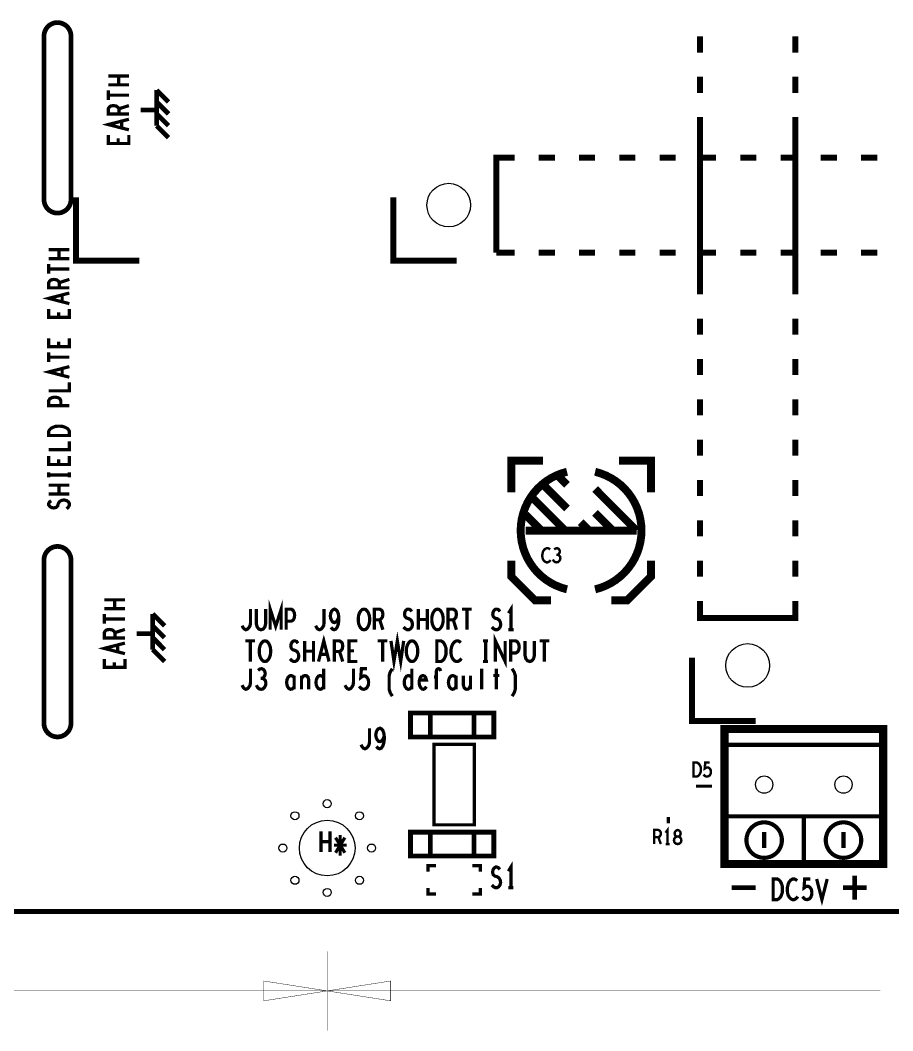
# Model space of a CAD drawing. Extents: x -18 to 278, y -8 to 113.
# Drawn here: x 87.7 to 142.6, y -7.5 to 56.2 of the extents above; entities that cross this region are included whole.
import ezdxf

# ---------------------------------------------------------------- set-up
doc = ezdxf.new("R2010")
doc.units = 0
doc.layers.get('0').update_dxf_attribs({"linetype": 'CONTINUOUS'})
for name, color, linetype in [('BOARD_ART', 7, 'CONTINUOUS'), ('DIMENSION_ART', 2, 'CONTINUOUS'), ('SILK_TOP_ART', 10, 'CONTINUOUS'), ('STATIONPIPRO-1-2_DRL', 12, 'CONTINUOUS')]:
    doc.layers.add(name, color=color, linetype=linetype)

# ---------------------------------------------------------------- blocks, each defined once
blk = doc.blocks.new('ROUND_64')
blk.add_circle((0, 0), 0.254)
blk = doc.blocks.new('ROUND_81')
blk.add_circle((0, 0), 0.546)
blk = doc.blocks.new('ROUND_82')
blk.add_circle((0, 0), 1.753)
blk = doc.blocks.new('ROUND_7')
blk.add_circle((0, 0), 1.375)

msp = doc.modelspace()

# ---------------------------------------------------------------- linework, layer by layer
at = {"layer": 'BOARD_ART', "const_width": 0.3}
for points in [[(90, 56, 0.4142136), (89.15, 55.15)], [(90.85, 55.15, 0.4142136), (90, 56)], [(89.15, 44.85, 0.4142136), (90, 44)], [(90, 44, 0.4142136), (90.85, 44.85)], [(90, 23, 0.4142136), (89.15, 22.15)], [(90.85, 22.15, 0.4142136), (90, 23)], [(89.15, 11.85, 0.4142136), (90, 11)], [(90, 11, 0.4142136), (90.85, 11.85)]]:
    msp.add_lwpolyline(points, format="xyb", dxfattribs=at)
for points in [[(89.15, 55.15), (89.15, 44.85)], [(90.85, 44.85), (90.85, 55.15)], [(89.15, 22.15), (89.15, 11.85)], [(90.85, 11.85), (90.85, 22.15)], [(3, 0), (184, 0)]]:
    msp.add_lwpolyline(points, dxfattribs=at)
at = {"layer": 'DIMENSION_ART', "const_width": 0.0254}
for points in [[(107, -2.5), (107, -7.5)], [(107, -2.5), (107, -7.5)], [(103, -5.625), (107, -5), (103, -4.375), (103, -5.625)], [(111, -4.375), (107, -5), (111, -5.625), (111, -4.375)], [(67.1371, -5), (107, -5)], [(141.8629, -5), (107, -5)]]:
    msp.add_lwpolyline(points, dxfattribs=at)
at = {"layer": 'SILK_TOP_ART'}
for points, const_width in [([(130.5, 54.1114), (130.5, 55.1286)], 0.38), ([(136.5, 55.1286), (136.5, 54.1114)], 0.38), ([(93.2, 52.638), (94.5, 52.638)], 0.2032), ([(93.85, 52.638), (93.85, 52.078)], 0.2032), ([(130.5, 51.5714), (130.5, 52.5886)], 0.38), ([(136.5, 52.5886), (136.5, 51.5714)], 0.38), ([(94.5, 52.078), (93.2, 52.078)], 0.2032), ([(93.2, 51.1243), (93.2, 51.7377)], 0.2032), ([(96.25, 49.5), (96.25, 51.75)], 0.3), ([(96.25, 51.75), (97, 51)], 0.3), ([(93.2, 51.431), (94.5, 51.431)], 0.2032), ([(96.25, 51), (97, 50.25)], 0.3), ([(94.5, 50.2373), (93.2, 50.2373), (93.2, 50.5707), (93.265, 50.6773), (93.3517, 50.744), (93.525, 50.7707), (93.6983, 50.744), (93.8067, 50.664), (93.8717, 50.5707), (93.8717, 50.2373)], 0.2032), ([(93.8717, 50.5707), (94.5, 50.7707)], 0.2032), ([(96.25, 50.5), (95.25, 50.5)], 0.3), ([(96.25, 50.25), (97, 49.5)], 0.3), ([(94.5, 49.2437), (93.2, 49.577), (94.5, 49.9103)], 0.2032), ([(94.045, 49.7903), (94.045, 49.3637)], 0.2032), ([(130.5, 38.8714), (130.5, 50.0486)], 0.38), ([(136.5, 50.0486), (136.5, 38.8714)], 0.38), ([(96.25, 49.5), (97, 48.75)], 0.3), ([(94.5, 48.9167), (94.5, 48.3833), (93.2, 48.3833), (93.2, 48.9167)], 0.2032), ([(93.8283, 48.7033), (93.8283, 48.3833)], 0.2032), ([(117.66, 41.5), (117.66, 47.5), (118.8086, 47.5)], 0.38), ([(120.3314, 47.5), (121.3486, 47.5)], 0.38), ([(122.8714, 47.5), (123.8886, 47.5)], 0.38), ([(125.4114, 47.5), (126.4286, 47.5)], 0.38), ([(127.9514, 47.5), (128.9686, 47.5)], 0.38), ([(130.4914, 47.5), (131.5086, 47.5)], 0.38), ([(133.0314, 47.5), (134.0486, 47.5)], 0.38), ([(135.5714, 47.5), (136.5886, 47.5)], 0.38), ([(138.1114, 47.5), (139.1286, 47.5)], 0.38), ([(140.6514, 47.5), (141.6686, 47.5)], 0.38), ([(91.16, 45), (91.16, 41), (95.16, 41)], 0.38), ([(111.16, 45), (111.16, 41), (115.16, 41)], 0.38), ([(89.45, 41.689), (90.75, 41.689)], 0.2032), ([(90.1, 41.689), (90.1, 41.129)], 0.2032), ([(118.8086, 41.5), (117.66, 41.5)], 0.38), ([(121.3486, 41.5), (120.3314, 41.5)], 0.38), ([(123.8886, 41.5), (122.8714, 41.5)], 0.38), ([(126.4286, 41.5), (125.4114, 41.5)], 0.38), ([(128.9686, 41.5), (127.9514, 41.5)], 0.38), ([(131.5086, 41.5), (130.4914, 41.5)], 0.38), ([(134.0486, 41.5), (133.0314, 41.5)], 0.38), ([(136.5886, 41.5), (135.5714, 41.5)], 0.38), ([(139.1286, 41.5), (138.1114, 41.5)], 0.38), ([(141.6686, 41.5), (140.6514, 41.5)], 0.38), ([(90.75, 41.129), (89.45, 41.129)], 0.2032), ([(89.45, 40.1753), (89.45, 40.7887)], 0.2032), ([(89.45, 40.482), (90.75, 40.482)], 0.2032), ([(90.75, 39.2883), (89.45, 39.2883), (89.45, 39.6217), (89.515, 39.7283), (89.6017, 39.795), (89.775, 39.8217), (89.9483, 39.795), (90.0567, 39.715), (90.1217, 39.6217), (90.1217, 39.2883)], 0.2032), ([(90.1217, 39.6217), (90.75, 39.8217)], 0.2032), ([(90.75, 38.2947), (89.45, 38.628), (90.75, 38.9613)], 0.2032), ([(90.295, 38.8413), (90.295, 38.4147)], 0.2032), ([(90.75, 37.9677), (90.75, 37.4343), (89.45, 37.4343), (89.45, 37.9677)], 0.2032), ([(90.0783, 37.7543), (90.0783, 37.4343)], 0.2032), ([(130.5, 36.3314), (130.5, 37.3486)], 0.38), ([(136.5, 37.3486), (136.5, 36.3314)], 0.38), ([(90.75, 36.1137), (90.75, 35.5803), (89.45, 35.5803), (89.45, 36.1137)], 0.2032), ([(90.0783, 35.9003), (90.0783, 35.5803)], 0.2032), ([(89.45, 34.6133), (89.45, 35.2267)], 0.2032), ([(89.45, 34.92), (90.75, 34.92)], 0.2032), ([(90.75, 33.6597), (89.45, 33.993), (90.75, 34.3263)], 0.2032), ([(130.5, 33.7914), (130.5, 34.8086)], 0.38), ([(136.5, 34.8086), (136.5, 33.7914)], 0.38), ([(90.295, 34.2063), (90.295, 33.7797)], 0.2032), ([(89.45, 32.7993), (90.75, 32.7993), (90.75, 33.3327)], 0.2032), ([(90.75, 31.8723), (89.45, 31.8723), (89.45, 32.1923), (89.515, 32.299), (89.6667, 32.379), (89.84, 32.4057), (90.0133, 32.379), (90.1433, 32.3123), (90.2084, 32.1923), (90.2084, 31.8723)], 0.2032), ([(130.5, 31.2514), (130.5, 32.2686)], 0.38), ([(136.5, 32.2686), (136.5, 31.2514)], 0.38), ([(90.75, 29.9917), (89.45, 29.9917), (89.45, 30.2583), (89.515, 30.365), (89.6017, 30.445), (89.7316, 30.5117), (89.8834, 30.565), (90.1, 30.5783), (90.3167, 30.565), (90.4684, 30.5117), (90.5984, 30.445), (90.685, 30.365), (90.75, 30.2583), (90.75, 29.9917)], 0.2032), ([(89.45, 29.0913), (90.75, 29.0913), (90.75, 29.6247)], 0.2032), ([(130.5, 28.7114), (130.5, 29.7286)], 0.38), ([(136.5, 29.7286), (136.5, 28.7114)], 0.38), ([(90.75, 28.6977), (90.75, 28.1643), (89.45, 28.1643), (89.45, 28.6977)], 0.2032), ([(118.6, 26.4), (118.6, 28.4), (120.6, 28.4)], 0.5), ([(127.4, 26.4), (127.4, 28.4), (125.4, 28.4)], 0.5), ([(90.0783, 28.4843), (90.0783, 28.1643)], 0.2032), ([(89.45, 27.344), (89.45, 27.664)], 0.2032), ([(89.45, 27.504), (90.75, 27.504)], 0.2032), ([(90.75, 27.344), (90.75, 27.664)], 0.2032), ([(122.1151, 26.8849), (121.6, 27.4)], 0.5), ([(130.5, 26.1714), (130.5, 27.1886)], 0.38), ([(136.5, 27.1886), (136.5, 26.1714)], 0.38), ([(89.45, 26.857), (90.75, 26.857)], 0.2032), ([(90.1, 26.857), (90.1, 26.297)], 0.2032), ([(122.1151, 25.3849), (120.7, 26.8)], 0.5), ([(126.5, 24), (123.8849, 26.6151)], 0.5), ([(90.75, 26.297), (89.45, 26.297)], 0.2032), ([(122, 24), (120, 26)], 0.5), ([(90.5767, 25.37), (90.685, 25.4767), (90.75, 25.5967), (90.75, 25.7033), (90.685, 25.81), (90.5767, 25.89), (90.425, 25.93), (90.2734, 25.9033), (90.1433, 25.8367), (90.0567, 25.7167), (90.0133, 25.5567), (89.9267, 25.4633), (89.775, 25.4233), (89.6233, 25.45), (89.515, 25.5167), (89.45, 25.61), (89.45, 25.7033), (89.4933, 25.7967), (89.6017, 25.8767)], 0.2032), ([(120.5, 24), (119.5, 25)], 0.5), ([(125, 24), (123.8849, 25.1151)], 0.5), ([(130.5, 23.6314), (130.5, 24.6486)], 0.38), ([(136.5, 24.6486), (136.5, 23.6314)], 0.38), ([(119.5, 24), (126.5, 24)], 0.5), ([(123.5, 24), (122.9724, 24.5276)], 0.5), ([(121.0503, 22.8149), (120.9868, 22.8594), (120.9128, 22.889), (120.8281, 22.889), (120.7328, 22.8445), (120.6588, 22.7705), (120.6058, 22.6816), (120.5635, 22.5334), (120.5529, 22.4), (120.5741, 22.2667), (120.6058, 22.1778), (120.6693, 22.0889), (120.7434, 22.0296), (120.8175, 22), (120.8916, 22), (120.9657, 22.0296), (121.0292, 22.0741), (121.0821, 22.1333)], 0.1524), ([(121.5266, 22.4741), (121.5901, 22.5186), (121.643, 22.5926), (121.6642, 22.6816), (121.643, 22.7705), (121.5901, 22.8445), (121.4948, 22.889), (121.3996, 22.8742), (121.3043, 22.8149)], 0.1524), ([(118.6, 22.1), (118.6, 21.1), (120.1, 19.6), (121.1, 19.6)], 0.5), ([(121.2197, 22.1778), (121.2832, 22.0741), (121.3678, 22.0148), (121.4631, 22), (121.5478, 22.0148), (121.6324, 22.0889), (121.6853, 22.1778), (121.6959, 22.2667), (121.6748, 22.3704), (121.6007, 22.4445), (121.5266, 22.4741), (121.4313, 22.4741)], 0.1524), ([(127.4, 22.1), (127.4, 21.1), (125.9, 19.6), (124.9, 19.6)], 0.5), ([(130.5, 21.0914), (130.5, 22.1086)], 0.38), ([(136.5, 22.1086), (136.5, 21.0914)], 0.38), ([(92.95, 19.638), (94.25, 19.638)], 0.2032), ([(93.6, 19.638), (93.6, 19.078)], 0.2032), ([(136.5, 19.5686), (136.5, 18.5), (130.5, 18.5), (130.5, 19.5686)], 0.38), ([(94.25, 19.078), (92.95, 19.078)], 0.2032), ([(101.6333, 18.01), (101.7, 17.88), (101.78, 17.7933), (101.8733, 17.75), (101.98, 17.7933), (102.06, 17.88), (102.14, 18.01), (102.1667, 18.1833), (102.1667, 19.05)], 0.2032), ([(102.5337, 19.05), (102.5337, 18.1183), (102.587, 17.9233), (102.6937, 17.7933), (102.827, 17.75), (102.9603, 17.7933), (103.067, 17.9233), (103.1203, 18.1183), (103.1203, 19.05)], 0.2032), ([(103.4073, 17.75), (103.4073, 19.05), (103.754, 17.9667), (104.1007, 19.05), (104.1007, 17.75)], 0.2032), ([(104.4143, 17.75), (104.4143, 19.05), (104.7343, 19.05), (104.841, 18.985), (104.921, 18.8333), (104.9477, 18.66), (104.921, 18.4867), (104.8543, 18.3567), (104.7343, 18.2916), (104.4143, 18.2916)], 0.2032), ([(106.2683, 18.01), (106.335, 17.88), (106.415, 17.7933), (106.5083, 17.75), (106.615, 17.7933), (106.695, 17.88), (106.775, 18.01), (106.8017, 18.1833), (106.8017, 19.05)], 0.2032), ([(107.2353, 17.9016), (107.3287, 17.7933), (107.4353, 17.75), (107.542, 17.7933), (107.6353, 17.9233), (107.702, 18.1183), (107.7287, 18.3133), (107.7287, 18.5517), (107.702, 18.7467), (107.6353, 18.92), (107.5553, 19.0067), (107.462, 19.05), (107.3553, 19.0067), (107.2753, 18.92), (107.222, 18.79), (107.1953, 18.6166), (107.222, 18.465), (107.2887, 18.3133), (107.3687, 18.2266), (107.462, 18.205), (107.5687, 18.2483), (107.6487, 18.3567), (107.7287, 18.5517)], 0.2032), ([(109.316, 17.75), (109.2093, 17.7717), (109.116, 17.8583), (109.036, 17.9883), (108.9827, 18.14), (108.956, 18.3133), (108.956, 18.4867), (108.9827, 18.66), (109.036, 18.8117), (109.116, 18.9417), (109.2093, 19.0283), (109.316, 19.05), (109.4227, 19.0283), (109.516, 18.9417), (109.596, 18.8117), (109.6493, 18.66), (109.676, 18.4867), (109.676, 18.3133), (109.6493, 18.14), (109.596, 17.9883), (109.516, 17.8583), (109.4227, 17.7717), (109.316, 17.75)], 0.2032), ([(109.9763, 17.75), (109.9763, 19.05), (110.3097, 19.05), (110.4163, 18.985), (110.483, 18.8983), (110.5097, 18.725), (110.483, 18.5517), (110.403, 18.4433), (110.3097, 18.3783), (109.9763, 18.3783)], 0.2032), ([(111.817, 17.9233), (111.9237, 17.815), (112.0437, 17.75), (112.1503, 17.75), (112.257, 17.815), (112.337, 17.9233), (112.377, 18.075), (112.3503, 18.2266), (112.2837, 18.3567), (112.1637, 18.4433), (112.0037, 18.4867), (111.9103, 18.5733), (111.8703, 18.725), (111.897, 18.8767), (111.9637, 18.985), (112.057, 19.05), (112.1503, 19.05), (112.2437, 19.0067), (112.3237, 18.8983)], 0.2032), ([(112.744, 17.75), (112.744, 19.05)], 0.2032), ([(113.304, 19.05), (113.304, 17.75)], 0.2032), ([(113.951, 17.75), (113.8443, 17.7717), (113.751, 17.8583), (113.671, 17.9883), (113.6177, 18.14), (113.591, 18.3133), (113.591, 18.4867), (113.6177, 18.66), (113.671, 18.8117), (113.751, 18.9417), (113.8443, 19.0283), (113.951, 19.05), (114.0577, 19.0283), (114.151, 18.9417), (114.231, 18.8117), (114.2843, 18.66), (114.311, 18.4867), (114.311, 18.3133), (114.2843, 18.14), (114.231, 17.9883), (114.151, 17.8583), (114.0577, 17.7717), (113.951, 17.75)], 0.2032), ([(114.6113, 17.75), (114.6113, 19.05), (114.9447, 19.05), (115.0513, 18.985), (115.118, 18.8983), (115.1447, 18.725), (115.118, 18.5517), (115.038, 18.4433), (114.9447, 18.3783), (114.6113, 18.3783)], 0.2032), ([(115.4983, 19.05), (116.1117, 19.05)], 0.2032), ([(115.805, 19.05), (115.805, 17.75)], 0.2032), ([(117.379, 17.9233), (117.4857, 17.815), (117.6057, 17.75), (117.7123, 17.75), (117.819, 17.815), (117.899, 17.9233), (117.939, 18.075), (117.9123, 18.2266), (117.8457, 18.3567), (117.7257, 18.4433), (117.5657, 18.4867), (117.4723, 18.5733), (117.4323, 18.725), (117.459, 18.8767), (117.5257, 18.985), (117.619, 19.05), (117.7123, 19.05), (117.8057, 19.0067), (117.8857, 18.8983)], 0.2032), ([(118.586, 17.75), (118.586, 19.05), (118.426, 18.79)], 0.2032), ([(92.95, 18.1243), (92.95, 18.7377)], 0.2032), ([(92.95, 18.431), (94.25, 18.431)], 0.2032), ([(96, 16.5), (96, 18.75)], 0.3), ([(96, 18.75), (96.75, 18)], 0.3), ([(110.3097, 18.3783), (110.5097, 17.75)], 0.2032), ([(113.304, 18.4), (112.744, 18.4)], 0.2032), ([(114.9447, 18.3783), (115.1447, 17.75)], 0.2032), ([(94.25, 17.2373), (92.95, 17.2373), (92.95, 17.5707), (93.015, 17.6773), (93.1017, 17.744), (93.275, 17.7707), (93.4483, 17.744), (93.5567, 17.664), (93.6217, 17.5707), (93.6217, 17.2373)], 0.2032), ([(93.6217, 17.5707), (94.25, 17.7707)], 0.2032), ([(96, 18), (96.75, 17.25)], 0.3), ([(118.426, 17.75), (118.746, 17.75)], 0.2032), ([(96, 17.5), (95, 17.5)], 0.3), ([(96, 17.25), (96.75, 16.5)], 0.3), ([(106.4517, 15.75), (106.785, 17.05), (107.1183, 15.75)], 0.2032), ([(111.02, 17.05), (111.2067, 15.75), (111.42, 17.05), (111.6333, 15.75), (111.82, 17.05)], 0.2032), ([(117.6023, 15.75), (117.6023, 17.05), (118.2157, 15.75), (118.2157, 17.05)], 0.2032), ([(94.25, 16.2437), (92.95, 16.577), (94.25, 16.9103)], 0.2032), ([(93.795, 16.7903), (93.795, 16.3637)], 0.2032), ([(96, 16.5), (96.75, 15.75)], 0.3), ([(101.8433, 17.05), (102.4567, 17.05)], 0.2032), ([(102.15, 17.05), (102.15, 15.75)], 0.2032), ([(103.077, 15.75), (102.9703, 15.7717), (102.877, 15.8583), (102.797, 15.9883), (102.7437, 16.14), (102.717, 16.3133), (102.717, 16.4867), (102.7437, 16.66), (102.797, 16.8117), (102.877, 16.9417), (102.9703, 17.0283), (103.077, 17.05), (103.1837, 17.0283), (103.277, 16.9417), (103.357, 16.8117), (103.4103, 16.66), (103.437, 16.4867), (103.437, 16.3133), (103.4103, 16.14), (103.357, 15.9883), (103.277, 15.8583), (103.1837, 15.7717), (103.077, 15.75)], 0.2032), ([(104.651, 15.9233), (104.7577, 15.815), (104.8777, 15.75), (104.9843, 15.75), (105.091, 15.815), (105.171, 15.9233), (105.211, 16.075), (105.1843, 16.2266), (105.1177, 16.3567), (104.9977, 16.4433), (104.8377, 16.4867), (104.7443, 16.5733), (104.7043, 16.725), (104.731, 16.8767), (104.7977, 16.985), (104.891, 17.05), (104.9843, 17.05), (105.0777, 17.0067), (105.1577, 16.8983)], 0.2032), ([(105.578, 15.75), (105.578, 17.05)], 0.2032), ([(106.138, 17.05), (106.138, 15.75)], 0.2032), ([(107.4453, 15.75), (107.4453, 17.05), (107.7787, 17.05), (107.8853, 16.985), (107.952, 16.8983), (107.9787, 16.725), (107.952, 16.5517), (107.872, 16.4433), (107.7787, 16.3783), (107.4453, 16.3783)], 0.2032), ([(108.9057, 15.75), (108.3723, 15.75), (108.3723, 17.05), (108.9057, 17.05)], 0.2032), ([(110.1863, 17.05), (110.7997, 17.05)], 0.2032), ([(110.493, 17.05), (110.493, 15.75)], 0.2032), ([(112.347, 15.75), (112.2403, 15.7717), (112.147, 15.8583), (112.067, 15.9883), (112.0137, 16.14), (111.987, 16.3133), (111.987, 16.4867), (112.0137, 16.66), (112.067, 16.8117), (112.147, 16.9417), (112.2403, 17.0283), (112.347, 17.05), (112.4537, 17.0283), (112.547, 16.9417), (112.627, 16.8117), (112.6803, 16.66), (112.707, 16.4867), (112.707, 16.3133), (112.6803, 16.14), (112.627, 15.9883), (112.547, 15.8583), (112.4537, 15.7717), (112.347, 15.75)], 0.2032), ([(113.9077, 15.75), (113.9077, 17.05), (114.1743, 17.05), (114.281, 16.985), (114.361, 16.8983), (114.4277, 16.7684), (114.481, 16.6166), (114.4943, 16.4), (114.481, 16.1833), (114.4277, 16.0316), (114.361, 15.9016), (114.281, 15.815), (114.1743, 15.75), (113.9077, 15.75)], 0.2032), ([(115.4213, 16.9417), (115.3413, 17.0067), (115.248, 17.05), (115.1413, 17.05), (115.0213, 16.985), (114.928, 16.8767), (114.8613, 16.7467), (114.808, 16.53), (114.7947, 16.335), (114.8213, 16.14), (114.8613, 16.01), (114.9413, 15.88), (115.0347, 15.7933), (115.128, 15.75), (115.2213, 15.75), (115.3147, 15.7933), (115.3947, 15.8583), (115.4613, 15.945)], 0.2032), ([(116.822, 17.05), (117.142, 17.05)], 0.2032), ([(116.982, 17.05), (116.982, 15.75)], 0.2032), ([(118.5693, 15.75), (118.5693, 17.05), (118.8893, 17.05), (118.996, 16.985), (119.076, 16.8333), (119.1027, 16.66), (119.076, 16.4867), (119.0093, 16.3567), (118.8893, 16.2916), (118.5693, 16.2916)], 0.2032), ([(119.4697, 17.05), (119.4697, 16.1183), (119.523, 15.9233), (119.6297, 15.7933), (119.763, 15.75), (119.8963, 15.7933), (120.003, 15.9233), (120.0563, 16.1183), (120.0563, 17.05)], 0.2032), ([(120.3833, 17.05), (120.9967, 17.05)], 0.2032), ([(120.69, 17.05), (120.69, 15.75)], 0.2032), ([(94.25, 15.9167), (94.25, 15.3833), (92.95, 15.3833), (92.95, 15.9167)], 0.2032), ([(106.138, 16.4), (105.578, 16.4)], 0.2032), ([(106.9983, 16.205), (106.5717, 16.205)], 0.2032), ([(107.7787, 16.3783), (107.9787, 15.75)], 0.2032), ([(108.6923, 16.4217), (108.3723, 16.4217)], 0.2032), ([(130, 16), (130, 12), (134, 12)], 0.38), ([(93.5783, 15.7033), (93.5783, 15.3833)], 0.2032), ([(101.6333, 14.26), (101.7, 14.13), (101.78, 14.0433), (101.8733, 14), (101.98, 14.0433), (102.06, 14.13), (102.14, 14.26), (102.1667, 14.4333), (102.1667, 15.3)], 0.2032), ([(102.9203, 14.6933), (103.0003, 14.7583), (103.067, 14.8666), (103.0937, 14.9967), (103.067, 15.1267), (103.0003, 15.235), (102.8803, 15.3), (102.7603, 15.2783), (102.6403, 15.1917)], 0.2032), ([(106.775, 15.3), (106.775, 14)], 0.2032), ([(108.1223, 14.26), (108.189, 14.13), (108.269, 14.0433), (108.3623, 14), (108.469, 14.0433), (108.549, 14.13), (108.629, 14.26), (108.6557, 14.4333), (108.6557, 15.3)], 0.2032), ([(109.0227, 14.195), (109.1027, 14.0866), (109.196, 14.0217), (109.316, 14), (109.436, 14.0433), (109.5293, 14.13), (109.596, 14.2816), (109.6093, 14.455), (109.5827, 14.6283), (109.516, 14.7367), (109.4227, 14.8233), (109.3293, 14.845), (109.236, 14.8233), (109.116, 14.7367), (109.156, 15.3), (109.516, 15.3)], 0.2032), ([(111.1033, 13.5667), (110.97, 13.7833), (110.9033, 14), (110.9033, 14.8666), (110.97, 15.0833), (111.1033, 15.3)], 0.2032), ([(112.337, 15.3), (112.337, 14)], 0.2032), ([(113.871, 14), (113.871, 15.105), (113.8977, 15.2133), (113.951, 15.2783), (114.031, 15.3), (114.111, 15.2567), (114.151, 15.1483)], 0.2032), ([(116.732, 14), (116.732, 15.3)], 0.2032), ([(116.822, 15.75), (117.142, 15.75)], 0.2032), ([(117.659, 15.3), (117.659, 14)], 0.2032), ([(118.6527, 13.5667), (118.786, 13.7833), (118.8527, 14), (118.8527, 14.8666), (118.786, 15.0833), (118.6527, 15.3)], 0.2032), ([(102.5337, 14.26), (102.6137, 14.1083), (102.7203, 14.0217), (102.8403, 14), (102.947, 14.0217), (103.0537, 14.13), (103.1203, 14.26), (103.1337, 14.39), (103.107, 14.5416), (103.0137, 14.65), (102.9203, 14.6933), (102.8003, 14.6933)], 0.2032), ([(104.921, 14.715), (104.8677, 14.8017), (104.7877, 14.845), (104.6943, 14.8666), (104.601, 14.8233), (104.521, 14.7367), (104.4677, 14.6067), (104.441, 14.4333), (104.4677, 14.26), (104.521, 14.13), (104.601, 14.0433), (104.6943, 14), (104.7877, 14.0217), (104.8677, 14.0866), (104.921, 14.1733)], 0.2032), ([(104.921, 14), (104.921, 14.8666)], 0.2032), ([(105.3813, 14.65), (105.4347, 14.7583), (105.5147, 14.845), (105.6213, 14.8666), (105.7147, 14.845), (105.7947, 14.7583), (105.8347, 14.6067), (105.8347, 14)], 0.2032), ([(105.3813, 14), (105.3813, 14.8666)], 0.2032), ([(106.775, 14.195), (106.7217, 14.0866), (106.6417, 14.0217), (106.5483, 14), (106.4417, 14.0433), (106.3617, 14.1516), (106.3083, 14.2816), (106.295, 14.4333), (106.3083, 14.585), (106.3617, 14.715), (106.4417, 14.8233), (106.5483, 14.8666), (106.6417, 14.845), (106.7083, 14.8017), (106.775, 14.715)], 0.2032), ([(112.337, 14.195), (112.2837, 14.0866), (112.2037, 14.0217), (112.1103, 14), (112.0037, 14.0433), (111.9237, 14.1516), (111.8703, 14.2816), (111.857, 14.4333), (111.8703, 14.585), (111.9237, 14.715), (112.0037, 14.8233), (112.1103, 14.8666), (112.2037, 14.845), (112.2703, 14.8017), (112.337, 14.715)], 0.2032), ([(112.824, 14.585), (113.2507, 14.585), (113.2107, 14.7367), (113.144, 14.8233), (113.0507, 14.8666), (112.9573, 14.845), (112.8773, 14.78), (112.824, 14.6283), (112.7973, 14.4983), (112.7973, 14.3683), (112.824, 14.2383), (112.8907, 14.1083), (112.9707, 14.0217), (113.064, 14), (113.1573, 14.0433), (113.2507, 14.1733)], 0.2032), ([(113.991, 14.78), (113.7243, 14.78)], 0.2032), ([(115.118, 14.715), (115.0647, 14.8017), (114.9847, 14.845), (114.8913, 14.8666), (114.798, 14.8233), (114.718, 14.7367), (114.6647, 14.6067), (114.638, 14.4333), (114.6647, 14.26), (114.718, 14.13), (114.798, 14.0433), (114.8913, 14), (114.9847, 14.0217), (115.0647, 14.0866), (115.118, 14.1733)], 0.2032), ([(115.118, 14), (115.118, 14.8666)], 0.2032), ([(115.5783, 14.8666), (115.5783, 14.26), (115.6317, 14.1083), (115.7117, 14.0217), (115.805, 14), (115.8983, 14.0217), (115.9783, 14.1083), (116.0317, 14.26)], 0.2032), ([(116.0317, 14), (116.0317, 14.8666)], 0.2032), ([(117.4723, 14.8666), (117.8457, 14.8666)], 0.2032), ([(112.25, 12.5), (117.5, 12.5), (117.5, 11), (112.25, 11), (112.25, 12.5), (113.5, 12.5), (113.5, 11), (116.25, 11), (116.25, 12.5)], 0.3), ([(109.1333, 10.51), (109.2, 10.38), (109.28, 10.2933), (109.3733, 10.25), (109.48, 10.2933), (109.56, 10.38), (109.64, 10.51), (109.6667, 10.6833), (109.6667, 11.55)], 0.2032), ([(110.1003, 10.4016), (110.1937, 10.2933), (110.3003, 10.25), (110.407, 10.2933), (110.5003, 10.4233), (110.567, 10.6183), (110.5937, 10.8133), (110.5937, 11.0517), (110.567, 11.2467), (110.5003, 11.42), (110.4203, 11.5067), (110.327, 11.55), (110.2203, 11.5067), (110.1403, 11.42), (110.087, 11.29), (110.0603, 11.1166), (110.087, 10.965), (110.1537, 10.8133), (110.2337, 10.7266), (110.327, 10.705), (110.4337, 10.7483), (110.5137, 10.8567), (110.5937, 11.0517)], 0.2032), ([(142.0401, 8), (142.0401, 11.5001), (132.0399, 11.5001), (132.0399, 3), (142.0401, 3), (142.0401, 8)], 0.508), ([(113.73, 5.46), (116.27, 5.46), (116.27, 10.54), (113.73, 10.54), (113.73, 5.46)], 0.2032), ([(142.0401, 10.5001), (132.0399, 10.5001)], 0.2601), ([(142.0401, 10), (142.0401, 6), (132.0399, 6)], 0.2601), ([(130.0847, 8.5), (130.0847, 9.389), (130.2963, 9.389), (130.381, 9.3445), (130.4445, 9.2853), (130.4974, 9.1964), (130.5398, 9.0926), (130.5503, 8.9445), (130.5398, 8.7963), (130.4974, 8.6926), (130.4445, 8.6037), (130.381, 8.5444), (130.2963, 8.5), (130.0847, 8.5)], 0.1524), ([(130.7197, 8.6333), (130.7832, 8.5593), (130.8572, 8.5148), (130.9525, 8.5), (131.0478, 8.5296), (131.1218, 8.5889), (131.1748, 8.6926), (131.1853, 8.8111), (131.1642, 8.9297), (131.1112, 9.0038), (131.0372, 9.063), (130.9631, 9.0778), (130.889, 9.063), (130.7938, 9.0038), (130.8255, 9.389), (131.1112, 9.389)], 0.1524), ([(130.242, 7.897), (131.258, 7.897)], 0.2032), ([(128.5, 5.95), (128.5, 5.55)], 0.2032), ([(137.0399, 3), (137.0399, 6)], 0.2601), ([(106.612, 3.746), (106.612, 5.046)], 0.2032), ([(107.172, 5.046), (107.172, 3.746)], 0.2032), ([(112.25, 5), (117.5, 5), (117.5, 3.5), (112.25, 3.5), (112.25, 5), (113.5, 5), (113.5, 3.5), (116.25, 3.5), (116.25, 5)], 0.3), ([(127.6058, 4.25), (127.6058, 5.139), (127.8704, 5.139), (127.9551, 5.0945), (128.008, 5.0353), (128.0292, 4.9167), (128.008, 4.7982), (127.9445, 4.7241), (127.8704, 4.6797), (127.6058, 4.6797)], 0.1524), ([(128.4525, 4.25), (128.4525, 5.139), (128.3255, 4.9612)], 0.1524), ([(129.0875, 4.25), (129.1616, 4.2648), (129.2462, 4.3093), (129.2992, 4.3833), (129.3203, 4.4871), (129.2992, 4.5908), (129.2357, 4.6797), (129.1404, 4.7241), (129.0346, 4.7241), (128.9711, 4.7538), (128.9182, 4.8278), (128.897, 4.9316), (128.9288, 5.0353), (129.0028, 5.1094), (129.0875, 5.139), (129.1722, 5.1094), (129.2462, 5.0353), (129.278, 4.9316), (129.2568, 4.8278), (129.2039, 4.7538), (129.1404, 4.7241), (129.0346, 4.7241), (128.9393, 4.6797), (128.8758, 4.5908), (128.8547, 4.4871), (128.8758, 4.3833), (128.9288, 4.3093), (129.0134, 4.2648), (129.0875, 4.25)], 0.1524), ([(134.54, 4), (134.54, 5)], 0.2601), ([(139.54, 4), (139.54, 5)], 0.2601), ([(107.172, 4.396), (106.612, 4.396)], 0.2032), ([(107.5257, 3.7027), (108.1123, 4.656)], 0.2032), ([(108.1123, 3.7027), (107.5257, 4.656)], 0.2032), ([(107.819, 4.8293), (107.819, 3.5293)], 0.2032), ([(127.8704, 4.6797), (128.0292, 4.25)], 0.1524), ([(107.419, 4.1793), (108.219, 4.1793)], 0.2032), ([(128.3255, 4.25), (128.5795, 4.25)], 0.1524), ([(113.349, 2.508), (113.349, 2.889), (113.857, 2.889)], 0.2032), ([(116.143, 2.889), (116.651, 2.889), (116.651, 2.508)], 0.2032), ([(117.37, 1.6733), (117.4767, 1.565), (117.5967, 1.5), (117.7033, 1.5), (117.81, 1.565), (117.89, 1.6733), (117.93, 1.825), (117.9033, 1.9766), (117.8367, 2.1067), (117.7167, 2.1933), (117.5567, 2.2367), (117.4633, 2.3233), (117.4233, 2.475), (117.45, 2.6267), (117.5167, 2.735), (117.61, 2.8), (117.7033, 2.8), (117.7967, 2.7567), (117.8767, 2.6483)], 0.2032), ([(118.577, 1.5), (118.577, 2.8), (118.417, 2.54)], 0.2032), ([(135.1067, 0.75), (135.1067, 2.05), (135.3733, 2.05), (135.48, 1.985), (135.56, 1.8983), (135.6267, 1.7684), (135.68, 1.6166), (135.6933, 1.4), (135.68, 1.1833), (135.6267, 1.0316), (135.56, 0.9016), (135.48, 0.815), (135.3733, 0.75), (135.1067, 0.75)], 0.2032), ([(136.6203, 1.9417), (136.5403, 2.0067), (136.447, 2.05), (136.3403, 2.05), (136.2203, 1.985), (136.127, 1.8767), (136.0603, 1.7467), (136.007, 1.53), (135.9937, 1.335), (136.0203, 1.14), (136.0603, 1.01), (136.1403, 0.88), (136.2337, 0.7933), (136.327, 0.75), (136.4203, 0.75), (136.5137, 0.7933), (136.5937, 0.8583), (136.6603, 0.945)], 0.2032), ([(136.9607, 0.945), (137.0407, 0.8366), (137.134, 0.7717), (137.254, 0.75), (137.374, 0.7933), (137.4673, 0.88), (137.534, 1.0316), (137.5473, 1.205), (137.5207, 1.3783), (137.454, 1.4867), (137.3607, 1.5733), (137.2673, 1.595), (137.174, 1.5733), (137.054, 1.4867), (137.094, 2.05), (137.454, 2.05)], 0.2032), ([(137.8477, 2.05), (138.181, 0.75), (138.5143, 2.05)], 0.2032), ([(140.25, 2.25), (140.25, 0.75)], 0.3), ([(113.857, 1.111), (113.349, 1.111), (113.349, 1.492)], 0.2032), ([(116.651, 1.492), (116.651, 1.111), (116.143, 1.111)], 0.2032), ([(118.417, 1.5), (118.737, 1.5)], 0.2032), ([(132.5, 1.5), (134, 1.5)], 0.3), ([(139.5, 1.5), (141, 1.5)], 0.3)]:
    msp.add_lwpolyline(points, dxfattribs=dict(at, const_width=const_width))
at = {"layer": 'SILK_TOP_ART', "const_width": 0.5}
for points in [[(122.1151, 27.7037, 0.3470716), (119.1921, 24)], [(126.8079, 24, 0.3470716), (123.8849, 27.7037)], [(119.1921, 24, 0.3470716), (122.1151, 20.2963)], [(123.8849, 20.2963, 0.3470716), (126.8079, 24)]]:
    msp.add_lwpolyline(points, format="xyb", dxfattribs=at)
at = {"layer": 'SILK_TOP_ART', "const_width": 0.2601}
for points in [[(133.422, 4.4999, 1), (135.658, 4.4999, 1)], [(138.422, 4.4999, 1), (140.658, 4.4999, 1)]]:
    msp.add_lwpolyline(points, format="xyb", close=True, dxfattribs=at)

# ---------------------------------------------------------------- block references
at = {"layer": 'STATIONPIPRO-1-2_DRL'}
for name, p in [('ROUND_7', (114.66, 44.5)), ('ROUND_7', (133.5, 15.5)), ('ROUND_81', (134.54, 8)), ('ROUND_81', (139.54, 8)), ('ROUND_64', (107, 6.794)), ('ROUND_64', (104.968, 6.032)), ('ROUND_82', (107, 4)), ('ROUND_64', (109.032, 6.032)), ('ROUND_64', (104.206, 4)), ('ROUND_64', (109.794, 4)), ('ROUND_64', (104.968, 1.968)), ('ROUND_64', (109.032, 1.968)), ('ROUND_64', (107, 1.206))]:
    msp.add_blockref(name, p, dxfattribs=at)

doc.saveas('drawing.dxf')
